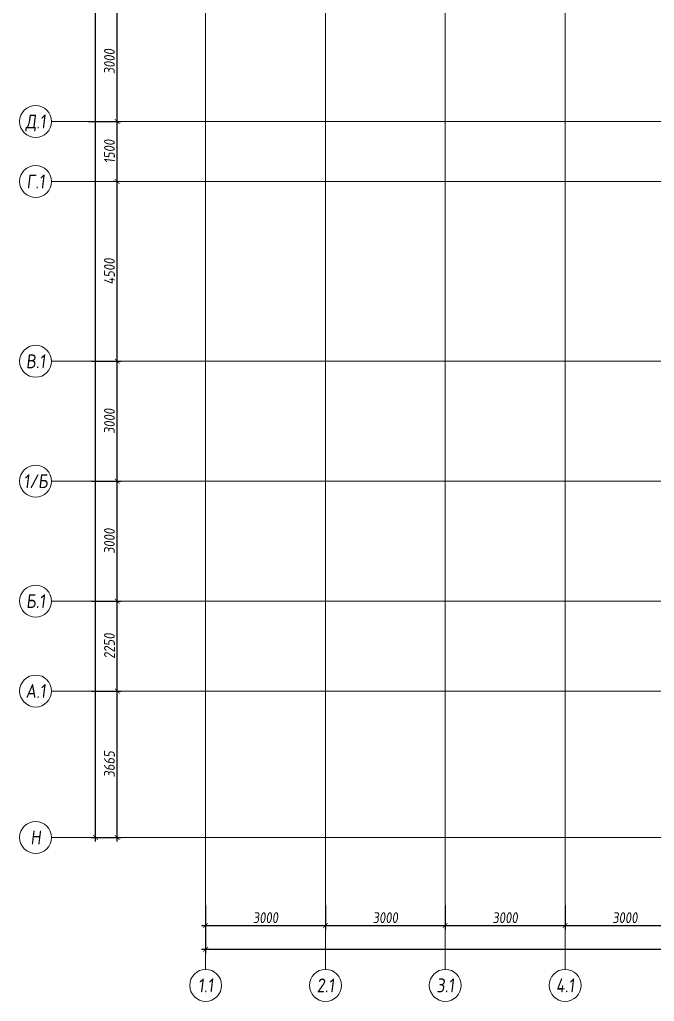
# Model space of a CAD drawing. Header units: millimetres. Extents: x -233751 to 529254, y -907864 to 285890.
# Drawn here: x -222891 to -206997, y -121415 to -96850 of the extents above; entities that cross this region are included whole.
import ezdxf
from ezdxf.enums import TextEntityAlignment as Align

# ---------------------------------------------------------------- set-up
doc = ezdxf.new("R2010")
doc.units = ezdxf.units.MM
doc.linetypes.add('осевая', pattern=[2, 1.25, -0.25, 0.25, -0.25])
doc.layers.get('0').update_dxf_attribs({"lineweight": 30})
doc.layers.get('Defpoints').update_dxf_attribs({"lineweight": 0})
doc.layers.add('КР_Оси', color=7, linetype='Continuous', lineweight=5)
doc.styles.add('ISOCPEUR', font='isocpeur.ttf', dxfattribs={"width": 0.85, "oblique": 7})
doc.dimstyles.new('R_100', dxfattribs={"dimtxt": 270, "dimasz": 120, "dimexe": 100, "dimexo": 100, "dimgap": 60, "dimtad": 1, "dimdec": 0, "dimrnd": 5, "dimzin": 0, "dimdsep": 46, "dimtxsty": 'ISOCPEUR', "dimblk": 'ARCHTICK', "dimcen": 0, "dimdle": 100, "dimclrd": 256, "dimclre": 256, "dimclrt": 256, "dimadec": 0, "dimazin": 0, "dimtfac": 2, "dimtdec": 0, "dimtmove": 0, "dimatfit": 3, "dimfxl": 1, "dimtvp": 3, "dimtfill": 1, "dimtolj": 1, "dimtzin": 0, "dimarcsym": 0})

# ---------------------------------------------------------------- blocks, each defined once
blk = doc.blocks.new('*U2177')
at = {"color": 0, "linetype": 'Continuous', "lineweight": -2}
blk.add_line((-35117, 0), (-35617, 0), dxfattribs=at)
at = {"color": 0, "linetype": 'ByBlock', "lineweight": -2, "ltscale": 10}
blk.add_line((0, 0), (-35117, 0), dxfattribs=at)
at = {"color": 0, "linetype": 'Continuous', "lineweight": -2}
blk.add_circle((-36017, 0), 400, dxfattribs=at)
at = {"color": 0, "linetype": 'Continuous', "lineweight": -2, "style": 'ISOCPEUR', "oblique": 7, "width": 0.856383}
blk.add_text('Н', height=347, dxfattribs=at).set_placement((-36017, 0), align=Align.MIDDLE_CENTER)
blk = doc.blocks.new('*U2178')
at = {"color": 0, "linetype": 'Continuous', "lineweight": -2}
blk.add_line((-35117, 0), (-35617, 0), dxfattribs=at)
at = {"color": 0, "linetype": 'ByBlock', "lineweight": -2, "ltscale": 10}
blk.add_line((0, 0), (-35117, 0), dxfattribs=at)
at = {"color": 0, "linetype": 'Continuous', "lineweight": -2}
blk.add_circle((-36017, 0), 400, dxfattribs=at)
at = {"color": 0, "linetype": 'Continuous', "lineweight": -2, "style": 'ISOCPEUR', "oblique": 7, "width": 0.856383}
blk.add_text('А.1', height=347.4, dxfattribs=at).set_placement((-36017, 0), align=Align.MIDDLE_CENTER)
blk = doc.blocks.new('*U2179')
at = {"color": 0, "linetype": 'Continuous', "lineweight": -2}
blk.add_line((-35117, 0), (-35617, 0), dxfattribs=at)
at = {"color": 0, "linetype": 'ByBlock', "lineweight": -2, "ltscale": 10}
blk.add_line((0, 0), (-35117, 0), dxfattribs=at)
at = {"color": 0, "linetype": 'Continuous', "lineweight": -2}
blk.add_circle((-36017, 0), 400, dxfattribs=at)
at = {"color": 0, "linetype": 'Continuous', "lineweight": -2, "style": 'ISOCPEUR', "oblique": 7, "width": 0.856383}
blk.add_text('Б.1', height=347.4, dxfattribs=at).set_placement((-36017, 0), align=Align.MIDDLE_CENTER)
blk = doc.blocks.new('*U2180')
at = {"color": 0, "linetype": 'Continuous', "lineweight": -2}
blk.add_line((-35117, 0), (-35617, 0), dxfattribs=at)
at = {"color": 0, "linetype": 'ByBlock', "lineweight": -2, "ltscale": 10}
blk.add_line((0, 0), (-35117, 0), dxfattribs=at)
at = {"color": 0, "linetype": 'Continuous', "lineweight": -2}
blk.add_circle((-36017, 0), 400, dxfattribs=at)
at = {"color": 0, "linetype": 'Continuous', "lineweight": -2, "style": 'ISOCPEUR', "oblique": 7, "width": 0.856383}
blk.add_text('1/Б', height=347.4, dxfattribs=at).set_placement((-36017, 0), align=Align.MIDDLE_CENTER)
blk = doc.blocks.new('*U2181')
at = {"color": 0, "linetype": 'Continuous', "lineweight": -2}
blk.add_line((-35117, 0), (-35617, 0), dxfattribs=at)
at = {"color": 0, "linetype": 'ByBlock', "lineweight": -2, "ltscale": 10}
blk.add_line((0, 0), (-35117, 0), dxfattribs=at)
at = {"color": 0, "linetype": 'Continuous', "lineweight": -2}
blk.add_circle((-36017, 0), 400, dxfattribs=at)
at = {"color": 0, "linetype": 'Continuous', "lineweight": -2, "style": 'ISOCPEUR', "oblique": 7, "width": 0.856383}
blk.add_text('В.1', height=347.4, dxfattribs=at).set_placement((-36017, 0), align=Align.MIDDLE_CENTER)
blk = doc.blocks.new('_ArchTick')
at = {"color": 0, "linetype": 'ByBlock', "const_width": 0.15}
blk.add_lwpolyline([(-0.5, -0.5), (0.5, 0.5)], dxfattribs=at)
blk = doc.blocks.new('*D846')
at = {"layer": 'Defpoints', "color": 0, "transparency": 16777216}
for p in [(-221197, -113649), (-220447, -113649), (-221197, -117314)]:
    blk.add_point(p, dxfattribs=at)
at = {"layer": 'КР_Оси', "lineweight": -2, "transparency": 16777216}
for p, q in [((-221097, -113649), (-220347, -113649)), ((-220447, -117414), (-220447, -113549)), ((-221097, -117314), (-220347, -117314))]:
    blk.add_line(p, q, dxfattribs=at)
at = {"layer": 'КР_Оси', "lineweight": -2, "transparency": 16777216, "xscale": 120, "yscale": 120, "zscale": 120}
for p, rotation in [((-220447, -113649), 90), ((-220447, -117314), 270)]:
    blk.add_blockref('_ArchTick', p, dxfattribs=dict(at, rotation=rotation))
at = {"layer": 'КР_Оси', "transparency": 16777216, "insert": (-220642, -115482), "char_height": 270, "attachment_point": 5, "rotation": 90, "style": 'ISOCPEUR', "bg_fill": 3, "box_fill_scale": 1.1, "bg_fill_color": 256, "bg_fill_true_color": 13158600, "bg_fill_transparency": 0}
blk.add_mtext('\\A1;3665', dxfattribs=at)
blk = doc.blocks.new('*D847')
at = {"layer": 'Defpoints', "color": 0, "transparency": 16777216}
for p in [(-221197, -111399), (-220447, -111399), (-221197, -113649)]:
    blk.add_point(p, dxfattribs=at)
at = {"layer": 'КР_Оси', "lineweight": -2, "transparency": 16777216}
for p, q in [((-221097, -111399), (-220347, -111399)), ((-220447, -113749), (-220447, -111299)), ((-221097, -113649), (-220347, -113649))]:
    blk.add_line(p, q, dxfattribs=at)
at = {"layer": 'КР_Оси', "lineweight": -2, "transparency": 16777216, "xscale": 120, "yscale": 120, "zscale": 120}
for p, rotation in [((-220447, -111399), 90), ((-220447, -113649), 270)]:
    blk.add_blockref('_ArchTick', p, dxfattribs=dict(at, rotation=rotation))
at = {"layer": 'КР_Оси', "transparency": 16777216, "insert": (-220642, -112524), "char_height": 270, "attachment_point": 5, "rotation": 90, "style": 'ISOCPEUR', "bg_fill": 3, "box_fill_scale": 1.1, "bg_fill_color": 256, "bg_fill_true_color": 13158600, "bg_fill_transparency": 0}
blk.add_mtext('\\A1;2250', dxfattribs=at)
blk = doc.blocks.new('*D848')
at = {"layer": 'Defpoints', "color": 0, "transparency": 16777216}
for p in [(-221197, -108399), (-220447, -108399), (-221197, -111399)]:
    blk.add_point(p, dxfattribs=at)
at = {"layer": 'КР_Оси', "lineweight": -2, "transparency": 16777216}
for p, q in [((-220447, -111499), (-220447, -108299)), ((-221097, -108399), (-220347, -108399)), ((-221097, -111399), (-220347, -111399))]:
    blk.add_line(p, q, dxfattribs=at)
at = {"layer": 'КР_Оси', "lineweight": -2, "transparency": 16777216, "xscale": 120, "yscale": 120, "zscale": 120}
for p, rotation in [((-220447, -108399), 90), ((-220447, -111399), 270)]:
    blk.add_blockref('_ArchTick', p, dxfattribs=dict(at, rotation=rotation))
at = {"layer": 'КР_Оси', "transparency": 16777216, "insert": (-220642, -109899), "char_height": 270, "attachment_point": 5, "rotation": 90, "style": 'ISOCPEUR', "bg_fill": 3, "box_fill_scale": 1.1, "bg_fill_color": 256, "bg_fill_true_color": 13158600, "bg_fill_transparency": 0}
blk.add_mtext('\\A1;3000', dxfattribs=at)
blk = doc.blocks.new('*D849')
at = {"layer": 'Defpoints', "color": 0, "transparency": 16777216}
for p in [(-221197, -105399), (-220447, -105399), (-221197, -108399)]:
    blk.add_point(p, dxfattribs=at)
at = {"layer": 'КР_Оси', "lineweight": -2, "transparency": 16777216}
for p, q in [((-220447, -108499), (-220447, -105299)), ((-221097, -105399), (-220347, -105399)), ((-221097, -108399), (-220347, -108399))]:
    blk.add_line(p, q, dxfattribs=at)
at = {"layer": 'КР_Оси', "lineweight": -2, "transparency": 16777216, "xscale": 120, "yscale": 120, "zscale": 120}
for p, rotation in [((-220447, -105399), 90), ((-220447, -108399), 270)]:
    blk.add_blockref('_ArchTick', p, dxfattribs=dict(at, rotation=rotation))
at = {"layer": 'КР_Оси', "transparency": 16777216, "insert": (-220642, -106899), "char_height": 270, "attachment_point": 5, "rotation": 90, "style": 'ISOCPEUR', "bg_fill": 3, "box_fill_scale": 1.1, "bg_fill_color": 256, "bg_fill_true_color": 13158600, "bg_fill_transparency": 0}
blk.add_mtext('\\A1;3000', dxfattribs=at)
blk = doc.blocks.new('*U2182')
at = {"color": 0, "linetype": 'Continuous', "lineweight": -2}
blk.add_line((-35117, 0), (-35617, 0), dxfattribs=at)
at = {"color": 0, "linetype": 'ByBlock', "lineweight": -2, "ltscale": 10}
blk.add_line((0, 0), (-35117, 0), dxfattribs=at)
at = {"color": 0, "linetype": 'Continuous', "lineweight": -2}
blk.add_circle((-36017, 0), 400, dxfattribs=at)
at = {"color": 0, "linetype": 'Continuous', "lineweight": -2, "style": 'ISOCPEUR', "oblique": 7, "width": 0.856383}
blk.add_text('Г.1', height=347.4, dxfattribs=at).set_placement((-36017, 0), align=Align.MIDDLE_CENTER)
blk = doc.blocks.new('*U2183')
at = {"color": 0, "linetype": 'Continuous', "lineweight": -2}
blk.add_line((-35117, 0), (-35617, 0), dxfattribs=at)
at = {"color": 0, "linetype": 'ByBlock', "lineweight": -2, "ltscale": 10}
blk.add_line((0, 0), (-35117, 0), dxfattribs=at)
at = {"color": 0, "linetype": 'Continuous', "lineweight": -2}
blk.add_circle((-36017, 0), 400, dxfattribs=at)
at = {"color": 0, "linetype": 'Continuous', "lineweight": -2, "style": 'ISOCPEUR', "oblique": 7, "width": 0.856383}
blk.add_text('Д.1', height=347.4, dxfattribs=at).set_placement((-36017, 0), align=Align.MIDDLE_CENTER)
blk = doc.blocks.new('*U2192')
at = {"color": 0, "linetype": 'ByBlock', "lineweight": -2, "ltscale": 10}
blk.add_line((0, 0), (0, -53278), dxfattribs=at)
at = {"color": 0, "linetype": 'Continuous', "lineweight": -2}
for p, q in [((0, -53278), (0, -54478)), ((0, -54478), (0, -54978))]:
    blk.add_line(p, q, dxfattribs=at)
blk.add_circle((0, -55378), 400, dxfattribs=at)
at = {"color": 0, "linetype": 'Continuous', "lineweight": -2, "style": 'ISOCPEUR', "oblique": 7, "width": 0.856383}
blk.add_text('1.1', height=347.4, dxfattribs=at).set_placement((0, -55378), align=Align.MIDDLE_CENTER)
blk = doc.blocks.new('*U2193')
at = {"color": 0, "linetype": 'ByBlock', "lineweight": -2, "ltscale": 10}
blk.add_line((0, 0), (0, -53278), dxfattribs=at)
at = {"color": 0, "linetype": 'Continuous', "lineweight": -2}
for p, q in [((0, -53278), (0, -54478)), ((0, -54478), (0, -54978))]:
    blk.add_line(p, q, dxfattribs=at)
blk.add_circle((0, -55378), 400, dxfattribs=at)
at = {"color": 0, "linetype": 'Continuous', "lineweight": -2, "style": 'ISOCPEUR', "oblique": 7, "width": 0.856383}
blk.add_text('2.1', height=347.4, dxfattribs=at).set_placement((0, -55378), align=Align.MIDDLE_CENTER)
blk = doc.blocks.new('*U2194')
at = {"color": 0, "linetype": 'ByBlock', "lineweight": -2, "ltscale": 10}
blk.add_line((0, 0), (0, -53278), dxfattribs=at)
at = {"color": 0, "linetype": 'Continuous', "lineweight": -2}
for p, q in [((0, -53278), (0, -54478)), ((0, -54478), (0, -54978))]:
    blk.add_line(p, q, dxfattribs=at)
blk.add_circle((0, -55378), 400, dxfattribs=at)
at = {"color": 0, "linetype": 'Continuous', "lineweight": -2, "style": 'ISOCPEUR', "oblique": 7, "width": 0.856383}
blk.add_text('3.1', height=347.4, dxfattribs=at).set_placement((0, -55378), align=Align.MIDDLE_CENTER)
blk = doc.blocks.new('*U2195')
at = {"color": 0, "linetype": 'ByBlock', "lineweight": -2, "ltscale": 10}
blk.add_line((0, 0), (0, -53278), dxfattribs=at)
at = {"color": 0, "linetype": 'Continuous', "lineweight": -2}
for p, q in [((0, -53278), (0, -54478)), ((0, -54478), (0, -54978))]:
    blk.add_line(p, q, dxfattribs=at)
blk.add_circle((0, -55378), 400, dxfattribs=at)
at = {"color": 0, "linetype": 'Continuous', "lineweight": -2, "style": 'ISOCPEUR', "oblique": 7, "width": 0.856383}
blk.add_text('4.1', height=347.4, dxfattribs=at).set_placement((0, -55378), align=Align.MIDDLE_CENTER)
blk = doc.blocks.new('*D850')
at = {"layer": 'Defpoints', "color": 0, "transparency": 16777216}
for p in [(-220447, -100899), (-220415, -100899), (-221197, -105399)]:
    blk.add_point(p, dxfattribs=at)
at = {"layer": 'КР_Оси', "lineweight": -2, "transparency": 16777216}
for p, q in [((-220515, -100899), (-220547, -100899)), ((-220447, -105499), (-220447, -100799)), ((-221097, -105399), (-220347, -105399))]:
    blk.add_line(p, q, dxfattribs=at)
at = {"layer": 'КР_Оси', "lineweight": -2, "transparency": 16777216, "xscale": 120, "yscale": 120, "zscale": 120}
for p, rotation in [((-220447, -100899), 90), ((-220447, -105399), 270)]:
    blk.add_blockref('_ArchTick', p, dxfattribs=dict(at, rotation=rotation))
at = {"layer": 'КР_Оси', "transparency": 16777216, "insert": (-220642, -103149), "char_height": 270, "attachment_point": 5, "rotation": 90, "style": 'ISOCPEUR', "bg_fill": 3, "box_fill_scale": 1.1, "bg_fill_color": 256, "bg_fill_true_color": 13158600, "bg_fill_transparency": 0}
blk.add_mtext('\\A1;4500', dxfattribs=at)
blk = doc.blocks.new('*D851')
at = {"layer": 'Defpoints', "color": 0, "transparency": 16777216}
for p in [(-221266, -99399), (-220447, -99399), (-220415, -100899)]:
    blk.add_point(p, dxfattribs=at)
at = {"layer": 'КР_Оси', "lineweight": -2, "transparency": 16777216}
for p, q in [((-221166, -99399), (-220347, -99399)), ((-220447, -100999), (-220447, -99299)), ((-220515, -100899), (-220547, -100899))]:
    blk.add_line(p, q, dxfattribs=at)
at = {"layer": 'КР_Оси', "lineweight": -2, "transparency": 16777216, "xscale": 120, "yscale": 120, "zscale": 120}
for p, rotation in [((-220447, -99399), 90), ((-220447, -100899), 270)]:
    blk.add_blockref('_ArchTick', p, dxfattribs=dict(at, rotation=rotation))
at = {"layer": 'КР_Оси', "transparency": 16777216, "insert": (-220642, -100149), "char_height": 270, "attachment_point": 5, "rotation": 90, "style": 'ISOCPEUR', "bg_fill": 3, "box_fill_scale": 1.1, "bg_fill_color": 256, "bg_fill_true_color": 13158600, "bg_fill_transparency": 0}
blk.add_mtext('\\A1;1500', dxfattribs=at)
blk = doc.blocks.new('*D852')
at = {"layer": 'Defpoints', "color": 0, "transparency": 16777216}
for p in [(-221266, -96399), (-220447, -96399), (-221266, -99399)]:
    blk.add_point(p, dxfattribs=at)
at = {"layer": 'КР_Оси', "lineweight": -2, "transparency": 16777216}
for p, q in [((-221166, -96399), (-220347, -96399)), ((-220447, -99499), (-220447, -96299)), ((-221166, -99399), (-220347, -99399))]:
    blk.add_line(p, q, dxfattribs=at)
at = {"layer": 'КР_Оси', "lineweight": -2, "transparency": 16777216, "xscale": 120, "yscale": 120, "zscale": 120}
for p, rotation in [((-220447, -96399), 90), ((-220447, -99399), 270)]:
    blk.add_blockref('_ArchTick', p, dxfattribs=dict(at, rotation=rotation))
at = {"layer": 'КР_Оси', "transparency": 16777216, "insert": (-220642, -97899), "char_height": 270, "attachment_point": 5, "rotation": 90, "style": 'ISOCPEUR', "bg_fill": 3, "box_fill_scale": 1.1, "bg_fill_color": 256, "bg_fill_true_color": 13158600, "bg_fill_transparency": 0}
blk.add_mtext('\\A1;3000', dxfattribs=at)
blk = doc.blocks.new('*D860')
at = {"layer": 'Defpoints', "color": 0, "transparency": 16777216}
for p in [(-220990, -69399), (-220447, -69399), (-221197, -117314)]:
    blk.add_point(p, dxfattribs=at)
at = {"layer": 'КР_Оси', "lineweight": -2, "transparency": 16777216}
for p, q in [((-220547, -69399), (-221090, -69399)), ((-220990, -117414), (-220990, -69299)), ((-221097, -117314), (-220890, -117314))]:
    blk.add_line(p, q, dxfattribs=at)
at = {"layer": 'КР_Оси', "lineweight": -2, "transparency": 16777216, "xscale": 120, "yscale": 120, "zscale": 120}
for p, rotation in [((-220990, -69399), 90), ((-220990, -117314), 270)]:
    blk.add_blockref('_ArchTick', p, dxfattribs=dict(at, rotation=rotation))
at = {"layer": 'КР_Оси', "transparency": 16777216, "insert": (-221185, -93357), "char_height": 270, "attachment_point": 5, "rotation": 90, "style": 'ISOCPEUR', "bg_fill": 3, "box_fill_scale": 1.1, "bg_fill_color": 256, "bg_fill_true_color": 13158600, "bg_fill_transparency": 0}
blk.add_mtext('\\A1;47915', dxfattribs=at)
blk = doc.blocks.new('*D867')
at = {"layer": 'Defpoints', "color": 0, "transparency": 16777216}
for p in [(-218233, -118915), (-215233, -118915), (-215233, -119515)]:
    blk.add_point(p, dxfattribs=at)
at = {"layer": 'КР_Оси', "lineweight": -2, "transparency": 16777216}
for p, q in [((-218233, -119015), (-218233, -119615)), ((-215233, -119015), (-215233, -119615)), ((-218333, -119515), (-215133, -119515))]:
    blk.add_line(p, q, dxfattribs=at)
at = {"layer": 'КР_Оси', "lineweight": -2, "transparency": 16777216, "xscale": 120, "yscale": 120, "zscale": 120, "rotation": 180}
blk.add_blockref('_ArchTick', (-218233, -119515), dxfattribs=at)
at = {"layer": 'КР_Оси', "lineweight": -2, "transparency": 16777216, "xscale": 120, "yscale": 120, "zscale": 120}
blk.add_blockref('_ArchTick', (-215233, -119515), dxfattribs=at)
at = {"layer": 'КР_Оси', "transparency": 16777216, "insert": (-216733, -119320), "char_height": 270, "attachment_point": 5, "style": 'ISOCPEUR', "bg_fill": 3, "box_fill_scale": 1.1, "bg_fill_color": 256, "bg_fill_true_color": 13158600, "bg_fill_transparency": 0}
blk.add_mtext('\\A1;3000', dxfattribs=at)
blk = doc.blocks.new('*D868')
at = {"layer": 'Defpoints', "color": 0, "transparency": 16777216}
for p in [(-215233, -118915), (-212233, -118915), (-212233, -119515)]:
    blk.add_point(p, dxfattribs=at)
at = {"layer": 'КР_Оси', "lineweight": -2, "transparency": 16777216}
for p, q in [((-215233, -119015), (-215233, -119615)), ((-212233, -119015), (-212233, -119615)), ((-215333, -119515), (-212133, -119515))]:
    blk.add_line(p, q, dxfattribs=at)
at = {"layer": 'КР_Оси', "lineweight": -2, "transparency": 16777216, "xscale": 120, "yscale": 120, "zscale": 120, "rotation": 180}
blk.add_blockref('_ArchTick', (-215233, -119515), dxfattribs=at)
at = {"layer": 'КР_Оси', "lineweight": -2, "transparency": 16777216, "xscale": 120, "yscale": 120, "zscale": 120}
blk.add_blockref('_ArchTick', (-212233, -119515), dxfattribs=at)
at = {"layer": 'КР_Оси', "transparency": 16777216, "insert": (-213733, -119320), "char_height": 270, "attachment_point": 5, "style": 'ISOCPEUR', "bg_fill": 3, "box_fill_scale": 1.1, "bg_fill_color": 256, "bg_fill_true_color": 13158600, "bg_fill_transparency": 0}
blk.add_mtext('\\A1;3000', dxfattribs=at)
blk = doc.blocks.new('*D869')
at = {"layer": 'Defpoints', "color": 0, "transparency": 16777216}
for p in [(-212233, -118915), (-209233, -118915), (-209233, -119515)]:
    blk.add_point(p, dxfattribs=at)
at = {"layer": 'КР_Оси', "lineweight": -2, "transparency": 16777216}
for p, q in [((-212233, -119015), (-212233, -119615)), ((-209233, -119015), (-209233, -119615)), ((-212333, -119515), (-209133, -119515))]:
    blk.add_line(p, q, dxfattribs=at)
at = {"layer": 'КР_Оси', "lineweight": -2, "transparency": 16777216, "xscale": 120, "yscale": 120, "zscale": 120, "rotation": 180}
blk.add_blockref('_ArchTick', (-212233, -119515), dxfattribs=at)
at = {"layer": 'КР_Оси', "lineweight": -2, "transparency": 16777216, "xscale": 120, "yscale": 120, "zscale": 120}
blk.add_blockref('_ArchTick', (-209233, -119515), dxfattribs=at)
at = {"layer": 'КР_Оси', "transparency": 16777216, "insert": (-210733, -119320), "char_height": 270, "attachment_point": 5, "style": 'ISOCPEUR', "bg_fill": 3, "box_fill_scale": 1.1, "bg_fill_color": 256, "bg_fill_true_color": 13158600, "bg_fill_transparency": 0}
blk.add_mtext('\\A1;3000', dxfattribs=at)
blk = doc.blocks.new('*D870')
at = {"layer": 'Defpoints', "color": 0, "transparency": 16777216}
for p in [(-209233, -118915), (-206233, -118915), (-206233, -119515)]:
    blk.add_point(p, dxfattribs=at)
at = {"layer": 'КР_Оси', "lineweight": -2, "transparency": 16777216}
for p, q in [((-209233, -119015), (-209233, -119615)), ((-206233, -119015), (-206233, -119615)), ((-209333, -119515), (-206133, -119515))]:
    blk.add_line(p, q, dxfattribs=at)
at = {"layer": 'КР_Оси', "lineweight": -2, "transparency": 16777216, "xscale": 120, "yscale": 120, "zscale": 120, "rotation": 180}
blk.add_blockref('_ArchTick', (-209233, -119515), dxfattribs=at)
at = {"layer": 'КР_Оси', "lineweight": -2, "transparency": 16777216, "xscale": 120, "yscale": 120, "zscale": 120}
blk.add_blockref('_ArchTick', (-206233, -119515), dxfattribs=at)
at = {"layer": 'КР_Оси', "transparency": 16777216, "insert": (-207733, -119320), "char_height": 270, "attachment_point": 5, "style": 'ISOCPEUR', "bg_fill": 3, "box_fill_scale": 1.1, "bg_fill_color": 256, "bg_fill_true_color": 13158600, "bg_fill_transparency": 0}
blk.add_mtext('\\A1;3000', dxfattribs=at)
blk = doc.blocks.new('*D880')
at = {"layer": 'Defpoints', "color": 0, "transparency": 16777216}
for p in [(-218233, -119515), (-188233, -119515), (-218233, -120115)]:
    blk.add_point(p, dxfattribs=at)
at = {"layer": 'КР_Оси', "lineweight": -2, "transparency": 16777216}
for p, q in [((-218233, -119615), (-218233, -120215)), ((-188233, -119615), (-188233, -120215)), ((-188133, -120115), (-218333, -120115))]:
    blk.add_line(p, q, dxfattribs=at)
at = {"layer": 'КР_Оси', "lineweight": -2, "transparency": 16777216, "xscale": 120, "yscale": 120, "zscale": 120, "rotation": 180}
blk.add_blockref('_ArchTick', (-218233, -120115), dxfattribs=at)
at = {"layer": 'КР_Оси', "lineweight": -2, "transparency": 16777216, "xscale": 120, "yscale": 120, "zscale": 120}
blk.add_blockref('_ArchTick', (-188233, -120115), dxfattribs=at)
at = {"layer": 'КР_Оси', "transparency": 16777216, "insert": (-203233, -119920), "char_height": 270, "attachment_point": 5, "style": 'ISOCPEUR', "bg_fill": 3, "box_fill_scale": 1.1, "bg_fill_color": 256, "bg_fill_true_color": 13158600, "bg_fill_transparency": 0}
blk.add_mtext('\\A1;30000', dxfattribs=at)

msp = doc.modelspace()

# ---------------------------------------------------------------- block references
at = {"layer": 'КР_Оси', "linetype": 'осевая'}
for name, p in [('*U2192', (-218232.7, -65636.9)), ('*U2193', (-215232.7, -65636.9)), ('*U2194', (-212232.7, -65636.9)), ('*U2195', (-209232.7, -65636.9)), ('*U2183', (-186473.8, -99399.3)), ('*U2181', (-186473.8, -105399.3)), ('*U2180', (-186473.8, -108399.3)), ('*U2179', (-186473.8, -111399.3)), ('*U2178', (-186473.8, -113649.3)), ('*U2177', (-186473.8, -117314.3))]:
    msp.add_blockref(name, p, dxfattribs=at)

# ---------------------------------------------------------------- next in the draw order: dimensions: what is measured, and where the dimension line sits
at = {"layer": 'КР_Оси'}
dim = msp.add_linear_dim(base=(-220446.6, -113649.3), p1=(-221196.6, -117314.3), p2=(-221196.6, -113649.3), angle=90, dimstyle='R_100', override={"dimpost": '\\X'}, dxfattribs=at)
dim.commit()
dim.dimension.update_dxf_attribs({"geometry": '*D846', "text_midpoint": (-220641.6, -115481.8)})
dim = msp.add_linear_dim(base=(-215232.7, -119514.6), p1=(-218232.7, -118914.6), p2=(-215232.7, -118914.6), dimstyle='R_100', override={"dimpost": '\\X'}, dxfattribs=at)
dim.commit()
dim.dimension.update_dxf_attribs({"geometry": '*D867', "text_midpoint": (-216732.7, -119319.6)})

# ---------------------------------------------------------------- next in the draw order: dimensions: what is measured, and where the dimension line sits
dim = msp.add_linear_dim(base=(-220446.6, -111399.3), p1=(-221196.6, -113649.3), p2=(-221196.6, -111399.3), angle=90, dimstyle='R_100', override={"dimpost": '\\X'}, dxfattribs=at)
dim.commit()
dim.dimension.update_dxf_attribs({"geometry": '*D847', "text_midpoint": (-220641.6, -112524.3)})
dim = msp.add_linear_dim(base=(-212232.7, -119514.6), p1=(-215232.7, -118914.6), p2=(-212232.7, -118914.6), dimstyle='R_100', override={"dimpost": '\\X', "dimtmove": 1}, dxfattribs=at)
dim.commit()
dim.dimension.update_dxf_attribs({"geometry": '*D868', "text_midpoint": (-213732.7, -119319.6)})

# ---------------------------------------------------------------- next in the draw order: dimensions: what is measured, and where the dimension line sits
dim = msp.add_linear_dim(base=(-220446.6, -108399.3), p1=(-221196.6, -111399.3), p2=(-221196.6, -108399.3), angle=90, dimstyle='R_100', override={"dimpost": '\\X'}, dxfattribs=at)
dim.commit()
dim.dimension.update_dxf_attribs({"geometry": '*D848', "text_midpoint": (-220641.6, -109899.3)})
dim = msp.add_linear_dim(base=(-209232.7, -119514.6), p1=(-212232.7, -118914.6), p2=(-209232.7, -118914.6), dimstyle='R_100', override={"dimpost": '\\X', "dimtmove": 1}, dxfattribs=at)
dim.commit()
dim.dimension.update_dxf_attribs({"geometry": '*D869', "text_midpoint": (-210732.7, -119319.6)})

# ---------------------------------------------------------------- next in the draw order: dimensions: what is measured, and where the dimension line sits
dim = msp.add_linear_dim(base=(-220446.6, -105399.3), p1=(-221196.6, -108399.3), p2=(-221196.6, -105399.3), angle=90, dimstyle='R_100', override={"dimpost": '\\X'}, dxfattribs=at)
dim.commit()
dim.dimension.update_dxf_attribs({"geometry": '*D849', "text_midpoint": (-220641.6, -106899.3)})
dim = msp.add_linear_dim(base=(-206232.7, -119514.6), p1=(-209232.7, -118914.6), p2=(-206232.7, -118914.6), dimstyle='R_100', override={"dimpost": '\\X', "dimtmove": 1}, dxfattribs=at)
dim.commit()
dim.dimension.update_dxf_attribs({"geometry": '*D870', "text_midpoint": (-207732.7, -119319.6)})

# ---------------------------------------------------------------- next in the draw order: dimensions: what is measured, and where the dimension line sits
dim = msp.add_linear_dim(base=(-220446.6, -100899.3), p1=(-221196.6, -105399.3), p2=(-220414.6, -100899.3), angle=90, dimstyle='R_100', override={"dimpost": '\\X'}, dxfattribs=at)
dim.commit()
dim.dimension.update_dxf_attribs({"geometry": '*D850', "text_midpoint": (-220641.6, -103149.3)})
dim = msp.add_linear_dim(base=(-218232.7, -120114.6), p1=(-188232.7, -119514.6), p2=(-218232.7, -119514.6), dimstyle='R_100', override={"dimpost": '\\X'}, dxfattribs=at)
dim.commit()
dim.dimension.update_dxf_attribs({"geometry": '*D880', "text_midpoint": (-203232.7, -119919.6)})

# ---------------------------------------------------------------- next in the draw order: dimensions: what is measured, and where the dimension line sits
dim = msp.add_linear_dim(base=(-220446.6, -99399.3), p1=(-220414.6, -100899.3), p2=(-221266, -99399.3), angle=90, dimstyle='R_100', override={"dimpost": '\\X'}, dxfattribs=at)
dim.commit()
dim.dimension.update_dxf_attribs({"geometry": '*D851', "text_midpoint": (-220641.6, -100149.3)})

# ---------------------------------------------------------------- next in the draw order: dimensions: what is measured, and where the dimension line sits
dim = msp.add_linear_dim(base=(-220446.6, -96399.3), p1=(-221266, -99399.3), p2=(-221266, -96399.3), angle=90, dimstyle='R_100', override={"dimpost": '\\X'}, dxfattribs=at)
dim.commit()
dim.dimension.update_dxf_attribs({"geometry": '*D852', "text_midpoint": (-220641.6, -97899.3)})

# ---------------------------------------------------------------- next in the draw order: dimensions: what is measured, and where the dimension line sits
dim = msp.add_linear_dim(base=(-220989.9, -69399.3), p1=(-221196.6, -117314.3), p2=(-220446.6, -69399.3), angle=90, dimstyle='R_100', override={"dimpost": '\\X'}, dxfattribs=at)
dim.commit()
dim.dimension.update_dxf_attribs({"geometry": '*D860', "text_midpoint": (-221184.9, -93356.8)})

# ---------------------------------------------------------------- next in the draw order: block references
at = {"layer": 'КР_Оси', "linetype": 'осевая'}
msp.add_blockref('*U2182', (-186473.8, -100899.3), dxfattribs=at)

doc.saveas('drawing.dxf')
